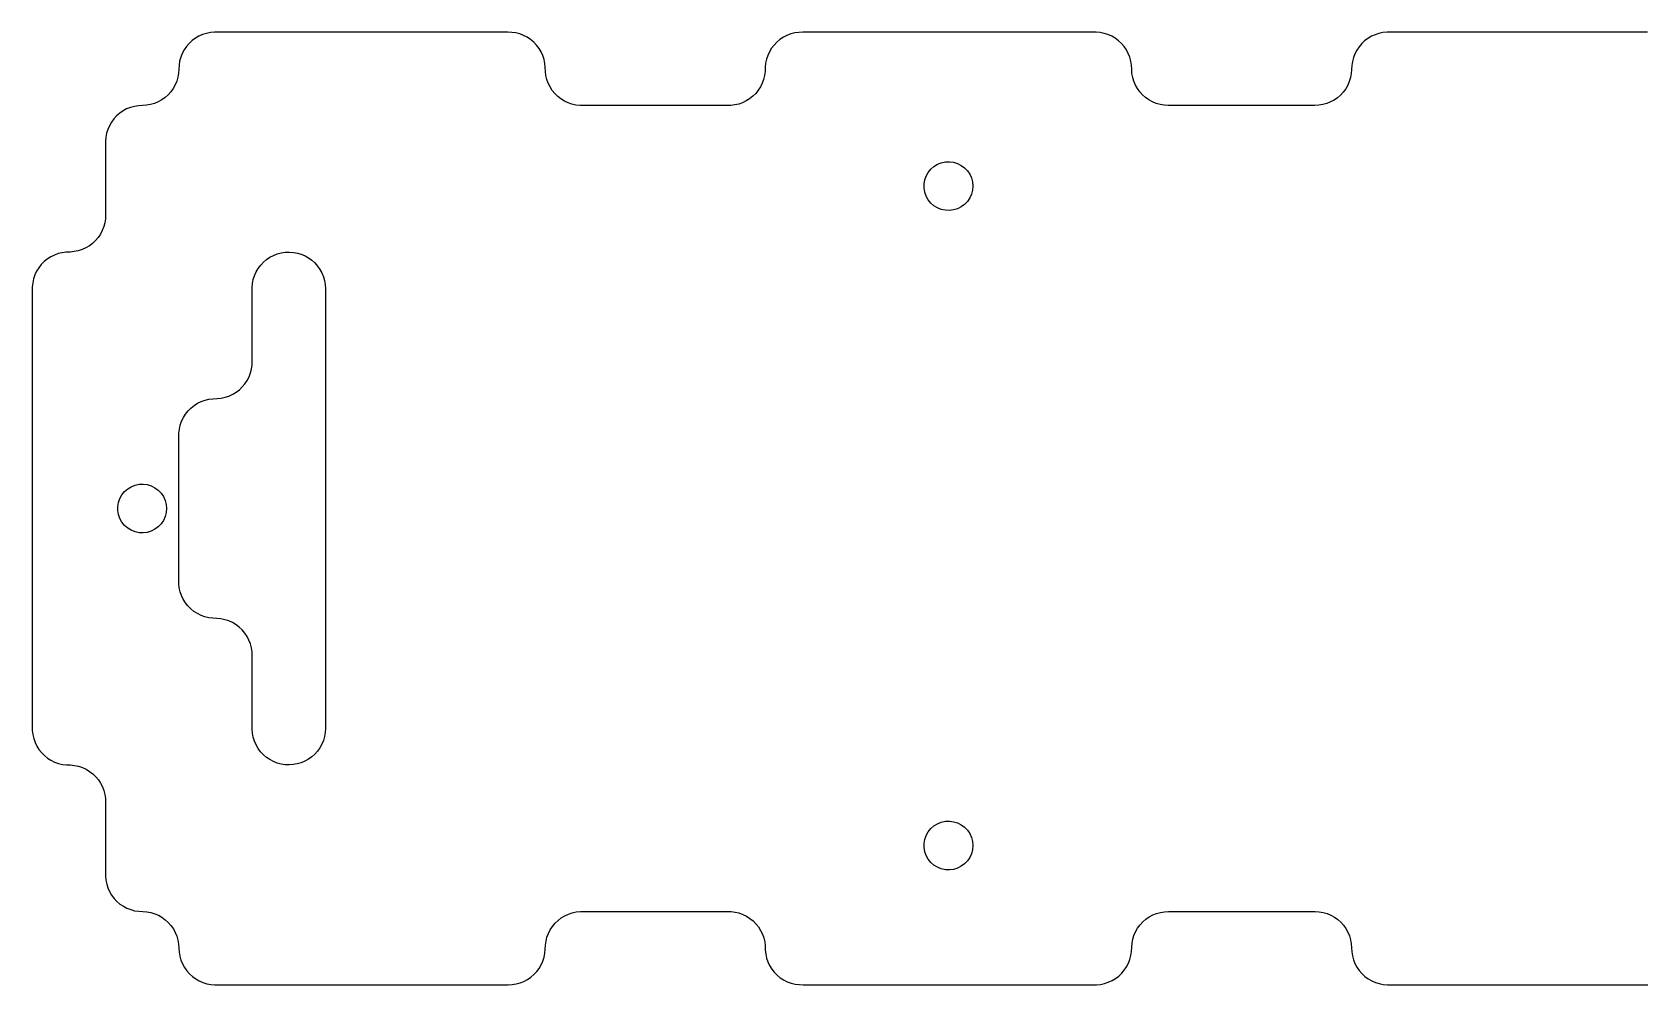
# Model space of a CAD drawing. Header units: millimetres. Extents: x -296.1 to -216.9, y -180.9 to -103.5.
# Drawn here: x -296.1 to -256.5, y -180.9 to -157.5 of the extents above; entities that cross this region are included whole.
import ezdxf

# ---------------------------------------------------------------- set-up
doc = ezdxf.new("R2010")
doc.units = ezdxf.units.MM

msp = doc.modelspace()

# ---------------------------------------------------------------- linework, layer by layer
for points in [[(-256.429, -157.5), (-256.529, -157.5), (-256.629, -157.5), (-256.729, -157.5), (-256.829, -157.5), (-256.929, -157.5), (-257.029, -157.5), (-257.129, -157.5), (-257.229, -157.5), (-257.329, -157.5), (-257.429, -157.5), (-257.529, -157.5), (-257.629, -157.5), (-257.729, -157.5), (-257.829, -157.5), (-257.929, -157.5), (-258.029, -157.5), (-258.129, -157.5), (-258.229, -157.5), (-258.329, -157.5), (-258.429, -157.5), (-258.529, -157.5), (-258.629, -157.5), (-258.729, -157.5), (-258.829, -157.5), (-258.929, -157.5), (-259.029, -157.5), (-259.129, -157.5), (-259.229, -157.5), (-259.329, -157.5), (-259.429, -157.5), (-259.529, -157.5), (-259.629, -157.5), (-259.729, -157.5), (-259.829, -157.5), (-259.929, -157.5), (-260.029, -157.5), (-260.129, -157.5), (-260.229, -157.5), (-260.329, -157.5), (-260.429, -157.5), (-260.529, -157.5), (-260.629, -157.5), (-260.729, -157.5), (-260.829, -157.5), (-260.929, -157.5), (-261.029, -157.5), (-261.129, -157.5), (-261.229, -157.5), (-261.329, -157.5), (-261.429, -157.5), (-261.529, -157.5), (-261.629, -157.5), (-261.729, -157.5), (-261.829, -157.5), (-261.929, -157.5), (-262.029, -157.5), (-262.129, -157.5), (-262.229, -157.5), (-262.329, -157.5), (-262.429, -157.5), (-262.529, -157.5), (-262.629, -157.5), (-262.729, -157.5), (-262.829, -157.5), (-262.929, -157.509), (-263.027, -157.529), (-263.122, -157.56), (-263.213, -157.6), (-263.299, -157.651), (-263.379, -157.711), (-263.452, -157.78), (-263.517, -157.856), (-263.573, -157.939), (-263.619, -158.027), (-263.655, -158.12), (-263.681, -158.217), (-263.696, -158.316), (-263.7, -158.416), (-263.707, -158.515), (-263.726, -158.614), (-263.755, -158.709), (-263.794, -158.801), (-263.844, -158.888), (-263.903, -158.969), (-263.97, -159.043), (-264.045, -159.109), (-264.127, -159.166), (-264.215, -159.213), (-264.307, -159.251), (-264.404, -159.278), (-264.502, -159.295), (-264.602, -159.3), (-264.702, -159.3), (-264.802, -159.3), (-264.902, -159.3), (-265.002, -159.3), (-265.102, -159.3), (-265.202, -159.3), (-265.302, -159.3), (-265.402, -159.3), (-265.502, -159.3), (-265.602, -159.3), (-265.702, -159.3), (-265.802, -159.3), (-265.902, -159.3), (-266.002, -159.3), (-266.102, -159.3), (-266.202, -159.3), (-266.302, -159.3), (-266.402, -159.3), (-266.502, -159.3), (-266.602, -159.3), (-266.702, -159.3), (-266.802, -159.3), (-266.902, -159.3), (-267.002, -159.3), (-267.102, -159.3), (-267.202, -159.3), (-267.302, -159.3), (-267.402, -159.3), (-267.502, -159.3), (-267.602, -159.3), (-267.702, -159.3), (-267.802, -159.3), (-267.902, -159.3), (-268.002, -159.3), (-268.102, -159.3), (-268.202, -159.3), (-268.302, -159.294), (-268.401, -159.277), (-268.497, -159.25), (-268.589, -159.212), (-268.677, -159.163), (-268.758, -159.106), (-268.833, -159.04), (-268.9, -158.965), (-268.959, -158.884), (-269.008, -158.797), (-269.047, -158.705), (-269.075, -158.609), (-269.093, -158.511), (-269.1, -158.411), (-269.104, -158.312), (-269.12, -158.213), (-269.146, -158.116), (-269.183, -158.023), (-269.229, -157.935), (-269.286, -157.852), (-269.351, -157.777), (-269.424, -157.708), (-269.504, -157.649), (-269.591, -157.599), (-269.682, -157.558), (-269.777, -157.528), (-269.875, -157.509), (-269.975, -157.5), (-270.075, -157.5), (-270.175, -157.5), (-270.275, -157.5), (-270.375, -157.5), (-270.475, -157.5), (-270.575, -157.5), (-270.675, -157.5), (-270.775, -157.5), (-270.875, -157.5), (-270.975, -157.5), (-271.075, -157.5), (-271.175, -157.5), (-271.275, -157.5), (-271.375, -157.5), (-271.475, -157.5), (-271.575, -157.5), (-271.675, -157.5), (-271.775, -157.5), (-271.875, -157.5), (-271.975, -157.5), (-272.075, -157.5), (-272.175, -157.5), (-272.275, -157.5), (-272.375, -157.5), (-272.475, -157.5), (-272.575, -157.5), (-272.675, -157.5), (-272.775, -157.5), (-272.875, -157.5), (-272.975, -157.5), (-273.075, -157.5), (-273.175, -157.5), (-273.275, -157.5), (-273.375, -157.5), (-273.475, -157.5), (-273.575, -157.5), (-273.675, -157.5), (-273.775, -157.5), (-273.875, -157.5), (-273.975, -157.5), (-274.075, -157.5), (-274.175, -157.5), (-274.275, -157.5), (-274.375, -157.5), (-274.475, -157.5), (-274.575, -157.5), (-274.675, -157.5), (-274.775, -157.5), (-274.875, -157.5), (-274.975, -157.5), (-275.075, -157.5), (-275.175, -157.5), (-275.275, -157.5), (-275.375, -157.5), (-275.475, -157.5), (-275.575, -157.5), (-275.675, -157.5), (-275.775, -157.5), (-275.875, -157.5), (-275.975, -157.5), (-276.075, -157.5), (-276.175, -157.5), (-276.275, -157.5), (-276.375, -157.5), (-276.475, -157.5), (-276.575, -157.5), (-276.675, -157.5), (-276.775, -157.5), (-276.875, -157.5), (-276.975, -157.5), (-277.075, -157.5), (-277.175, -157.5), (-277.275, -157.503), (-277.374, -157.517), (-277.471, -157.542), (-277.565, -157.577), (-277.654, -157.623), (-277.737, -157.678), (-277.814, -157.742), (-277.883, -157.814), (-277.944, -157.893), (-277.995, -157.979), (-278.037, -158.07), (-278.069, -158.165), (-278.089, -158.262), (-278.099, -158.362), (-278.102, -158.462), (-278.115, -158.561), (-278.138, -158.658), (-278.172, -158.752), (-278.216, -158.842), (-278.27, -158.926), (-278.333, -159.004), (-278.404, -159.074), (-278.482, -159.136), (-278.567, -159.189), (-278.657, -159.232), (-278.751, -159.265), (-278.849, -159.287), (-278.948, -159.299), (-279.048, -159.3), (-279.148, -159.3), (-279.248, -159.3), (-279.348, -159.3), (-279.448, -159.3), (-279.548, -159.3), (-279.648, -159.3), (-279.748, -159.3), (-279.848, -159.3), (-279.948, -159.3), (-280.048, -159.3), (-280.148, -159.3), (-280.248, -159.3), (-280.348, -159.3), (-280.448, -159.3), (-280.548, -159.3), (-280.648, -159.3), (-280.748, -159.3), (-280.848, -159.3), (-280.948, -159.3), (-281.048, -159.3), (-281.148, -159.3), (-281.248, -159.3), (-281.348, -159.3), (-281.448, -159.3), (-281.548, -159.3), (-281.648, -159.3), (-281.748, -159.3), (-281.848, -159.3), (-281.948, -159.3), (-282.048, -159.3), (-282.148, -159.3), (-282.248, -159.3), (-282.348, -159.3), (-282.448, -159.3), (-282.548, -159.3), (-282.648, -159.299), (-282.748, -159.288), (-282.845, -159.266), (-282.94, -159.233), (-283.03, -159.191), (-283.115, -159.138), (-283.194, -159.076), (-283.265, -159.006), (-283.328, -158.929), (-283.382, -158.845), (-283.427, -158.755), (-283.461, -158.661), (-283.485, -158.564), (-283.498, -158.465), (-283.501, -158.365), (-283.51, -158.266), (-283.53, -158.168), (-283.562, -158.073), (-283.603, -157.982), (-283.654, -157.896), (-283.715, -157.816), (-283.784, -157.744), (-283.86, -157.68), (-283.943, -157.624), (-284.032, -157.579), (-284.126, -157.543), (-284.222, -157.518), (-284.321, -157.503), (-284.421, -157.5), (-284.521, -157.5), (-284.621, -157.5), (-284.721, -157.5), (-284.821, -157.5), (-284.921, -157.5), (-285.021, -157.5), (-285.121, -157.5), (-285.221, -157.5), (-285.321, -157.5), (-285.421, -157.5), (-285.521, -157.5), (-285.621, -157.5), (-285.721, -157.5), (-285.821, -157.5), (-285.921, -157.5), (-286.021, -157.5), (-286.121, -157.5), (-286.221, -157.5), (-286.321, -157.5), (-286.421, -157.5), (-286.521, -157.5), (-286.621, -157.5), (-286.721, -157.5), (-286.821, -157.5), (-286.921, -157.5), (-287.021, -157.5), (-287.121, -157.5), (-287.221, -157.5), (-287.321, -157.5), (-287.421, -157.5), (-287.521, -157.5), (-287.621, -157.5), (-287.721, -157.5), (-287.821, -157.5), (-287.921, -157.5), (-288.021, -157.5), (-288.121, -157.5), (-288.221, -157.5), (-288.321, -157.5), (-288.421, -157.5), (-288.521, -157.5), (-288.621, -157.5), (-288.721, -157.5), (-288.821, -157.5), (-288.922, -157.5), (-289.022, -157.5), (-289.122, -157.5), (-289.222, -157.5), (-289.322, -157.5), (-289.422, -157.5), (-289.522, -157.5), (-289.622, -157.5), (-289.722, -157.5), (-289.822, -157.5), (-289.922, -157.5), (-290.022, -157.5), (-290.122, -157.5), (-290.222, -157.5), (-290.322, -157.5), (-290.422, -157.5), (-290.522, -157.5), (-290.622, -157.5), (-290.722, -157.5), (-290.822, -157.5), (-290.922, -157.5), (-291.022, -157.5), (-291.122, -157.5), (-291.222, -157.5), (-291.322, -157.5), (-291.422, -157.5), (-291.522, -157.5), (-291.622, -157.5), (-291.721, -157.508), (-291.819, -157.527), (-291.915, -157.557), (-292.006, -157.597), (-292.093, -157.647), (-292.173, -157.706), (-292.247, -157.774), (-292.312, -157.85), (-292.369, -157.932), (-292.416, -158.02), (-292.453, -158.113), (-292.48, -158.209), (-292.495, -158.308), (-292.5, -158.408), (-292.506, -158.508), (-292.524, -158.606), (-292.552, -158.702), (-292.591, -158.794), (-292.64, -158.882), (-292.698, -158.963), (-292.764, -159.037), (-292.839, -159.104), (-292.921, -159.162), (-293.008, -159.21), (-293.1, -159.249), (-293.196, -159.277), (-293.295, -159.294), (-293.394, -159.3), (-293.494, -159.305), (-293.593, -159.321), (-293.689, -159.348), (-293.782, -159.385), (-293.87, -159.432), (-293.952, -159.489), (-294.028, -159.555), (-294.095, -159.628), (-294.154, -159.709), (-294.204, -159.796), (-294.244, -159.887), (-294.273, -159.983), (-294.292, -160.081), (-294.3, -160.181), (-294.3, -160.281), (-294.3, -160.381), (-294.3, -160.481), (-294.3, -160.581), (-294.3, -160.681), (-294.3, -160.781), (-294.3, -160.881), (-294.3, -160.981), (-294.3, -161.081), (-294.3, -161.181), (-294.3, -161.281), (-294.3, -161.381), (-294.3, -161.481), (-294.3, -161.581), (-294.3, -161.681), (-294.3, -161.781), (-294.3, -161.881), (-294.3, -161.981), (-294.304, -162.081), (-294.318, -162.18), (-294.343, -162.276), (-294.379, -162.37), (-294.425, -162.458), (-294.481, -162.541), (-294.546, -162.618), (-294.618, -162.687), (-294.698, -162.747), (-294.784, -162.798), (-294.875, -162.839), (-294.97, -162.87), (-295.068, -162.89), (-295.167, -162.899), (-295.267, -162.903), (-295.366, -162.916), (-295.463, -162.939), (-295.557, -162.974), (-295.647, -163.019), (-295.731, -163.073), (-295.808, -163.136), (-295.878, -163.208), (-295.939, -163.287), (-295.992, -163.372), (-296.034, -163.462), (-296.066, -163.557), (-296.088, -163.654), (-296.099, -163.754), (-296.1, -163.854), (-296.1, -163.954), (-296.1, -164.054), (-296.1, -164.154), (-296.1, -164.254), (-296.1, -164.354), (-296.1, -164.454), (-296.1, -164.554), (-296.1, -164.654), (-296.1, -164.754), (-296.1, -164.854), (-296.1, -164.954), (-296.1, -165.054), (-296.1, -165.154), (-296.1, -165.254), (-296.1, -165.354), (-296.1, -165.454), (-296.1, -165.554), (-296.1, -165.654), (-296.1, -165.754), (-296.1, -165.854), (-296.1, -165.954), (-296.1, -166.054), (-296.1, -166.154), (-296.1, -166.254), (-296.1, -166.354), (-296.1, -166.454), (-296.1, -166.554), (-296.1, -166.654), (-296.1, -166.754), (-296.1, -166.854), (-296.1, -166.954), (-296.1, -167.054), (-296.1, -167.154), (-296.1, -167.254), (-296.1, -167.354), (-296.1, -167.454), (-296.1, -167.554), (-296.1, -167.654), (-296.1, -167.754), (-296.1, -167.854), (-296.1, -167.954), (-296.1, -168.054), (-296.1, -168.154), (-296.1, -168.254), (-296.1, -168.354), (-296.1, -168.454), (-296.1, -168.554), (-296.1, -168.654), (-296.1, -168.754), (-296.1, -168.854), (-296.1, -168.954), (-296.1, -169.054), (-296.1, -169.154), (-296.1, -169.254), (-296.1, -169.354), (-296.1, -169.454), (-296.1, -169.554), (-296.1, -169.654), (-296.1, -169.754), (-296.1, -169.854), (-296.1, -169.954), (-296.1, -170.054), (-296.1, -170.154), (-296.1, -170.254), (-296.1, -170.354), (-296.1, -170.454), (-296.1, -170.554), (-296.1, -170.654), (-296.1, -170.754), (-296.1, -170.854), (-296.1, -170.954), (-296.1, -171.054), (-296.1, -171.154), (-296.1, -171.254), (-296.1, -171.354), (-296.1, -171.454), (-296.1, -171.554), (-296.1, -171.654), (-296.1, -171.754), (-296.1, -171.854), (-296.1, -171.954), (-296.1, -172.054), (-296.1, -172.154), (-296.1, -172.254), (-296.1, -172.354), (-296.1, -172.454), (-296.1, -172.554), (-296.1, -172.654), (-296.1, -172.754), (-296.1, -172.854), (-296.1, -172.954), (-296.1, -173.054), (-296.1, -173.154), (-296.1, -173.254), (-296.1, -173.354), (-296.1, -173.454), (-296.1, -173.554), (-296.1, -173.654), (-296.1, -173.754), (-296.1, -173.854), (-296.1, -173.954), (-296.1, -174.054), (-296.1, -174.154), (-296.1, -174.254), (-296.1, -174.354), (-296.1, -174.454), (-296.1, -174.554), (-296.098, -174.654), (-296.087, -174.754), (-296.064, -174.851), (-296.031, -174.945), (-295.988, -175.035), (-295.935, -175.12), (-295.872, -175.198), (-295.802, -175.269), (-295.724, -175.332), (-295.64, -175.385), (-295.55, -175.429), (-295.456, -175.463), (-295.358, -175.486), (-295.259, -175.498), (-295.159, -175.501), (-295.06, -175.511), (-294.962, -175.532), (-294.867, -175.564), (-294.777, -175.606), (-294.691, -175.658), (-294.612, -175.719), (-294.54, -175.788), (-294.476, -175.865), (-294.421, -175.949), (-294.376, -176.038), (-294.341, -176.131), (-294.317, -176.228), (-294.303, -176.327), (-294.3, -176.427), (-294.3, -176.527), (-294.3, -176.627), (-294.3, -176.727), (-294.3, -176.827), (-294.3, -176.927), (-294.3, -177.027), (-294.3, -177.127), (-294.3, -177.227), (-294.3, -177.327), (-294.3, -177.427), (-294.3, -177.527), (-294.3, -177.627), (-294.3, -177.727), (-294.3, -177.827), (-294.3, -177.927), (-294.3, -178.027), (-294.3, -178.127), (-294.3, -178.227), (-294.291, -178.327), (-294.271, -178.425), (-294.241, -178.52), (-294.2, -178.611), (-294.15, -178.698), (-294.09, -178.778), (-294.022, -178.851), (-293.946, -178.916), (-293.863, -178.972), (-293.775, -179.018), (-293.682, -179.055), (-293.585, -179.081), (-293.486, -179.096), (-293.386, -179.1), (-293.287, -179.107), (-293.188, -179.125), (-293.093, -179.154), (-293.001, -179.193), (-292.914, -179.243), (-292.833, -179.301), (-292.759, -179.368), (-292.693, -179.443), (-292.635, -179.525), (-292.587, -179.613), (-292.55, -179.706), (-292.522, -179.802), (-292.506, -179.9), (-292.5, -180)], [(-273.001, -161.28), (-273.009, -161.381), (-273.035, -161.48), (-273.077, -161.572), (-273.134, -161.657), (-273.204, -161.73), (-273.286, -161.79), (-273.377, -161.836), (-273.474, -161.866), (-273.575, -161.879), (-273.676, -161.875), (-273.776, -161.853), (-273.87, -161.815), (-273.956, -161.762), (-274.033, -161.695), (-274.097, -161.616), (-274.146, -161.527), (-274.18, -161.431), (-274.197, -161.331), (-274.197, -161.229), (-274.18, -161.129), (-274.146, -161.033), (-274.097, -160.944), (-274.033, -160.865), (-273.956, -160.798), (-273.87, -160.745), (-273.776, -160.707), (-273.676, -160.685), (-273.575, -160.681), (-273.474, -160.694), (-273.377, -160.724), (-273.286, -160.77), (-273.204, -160.83), (-273.134, -160.903), (-273.077, -160.988), (-273.035, -161.08), (-273.009, -161.179), (-273.001, -161.28)], [(-288.9, -163.8), (-288.9, -163.9), (-288.9, -164), (-288.9, -164.1), (-288.9, -164.2), (-288.9, -164.3), (-288.9, -164.4), (-288.9, -164.5), (-288.9, -164.6), (-288.9, -164.7), (-288.9, -164.8), (-288.9, -164.9), (-288.9, -165), (-288.9, -165.1), (-288.9, -165.2), (-288.9, -165.3), (-288.9, -165.401), (-288.9, -165.501), (-288.9, -165.601), (-288.9, -165.701), (-288.9, -165.801), (-288.9, -165.901), (-288.9, -166.001), (-288.9, -166.101), (-288.9, -166.201), (-288.9, -166.301), (-288.9, -166.401), (-288.9, -166.501), (-288.9, -166.601), (-288.9, -166.701), (-288.9, -166.801), (-288.9, -166.901), (-288.9, -167.001), (-288.9, -167.101), (-288.9, -167.201), (-288.9, -167.301), (-288.9, -167.401), (-288.9, -167.501), (-288.9, -167.601), (-288.9, -167.701), (-288.9, -167.801), (-288.9, -167.901), (-288.9, -168.001), (-288.9, -168.101), (-288.9, -168.201), (-288.9, -168.301), (-288.9, -168.402), (-288.9, -168.502), (-288.9, -168.602), (-288.9, -168.702), (-288.9, -168.802), (-288.9, -168.902), (-288.9, -169.002), (-288.9, -169.102), (-288.9, -169.202), (-288.9, -169.302), (-288.9, -169.402), (-288.9, -169.502), (-288.9, -169.602), (-288.9, -169.702), (-288.9, -169.802), (-288.9, -169.902), (-288.9, -170.002), (-288.9, -170.102), (-288.9, -170.202), (-288.9, -170.302), (-288.9, -170.402), (-288.9, -170.502), (-288.9, -170.602), (-288.9, -170.702), (-288.9, -170.802), (-288.9, -170.902), (-288.9, -171.002), (-288.9, -171.102), (-288.9, -171.202), (-288.9, -171.302), (-288.9, -171.403), (-288.9, -171.503), (-288.9, -171.603), (-288.9, -171.703), (-288.9, -171.803), (-288.9, -171.903), (-288.9, -172.003), (-288.9, -172.103), (-288.9, -172.203), (-288.9, -172.303), (-288.9, -172.403), (-288.9, -172.503), (-288.9, -172.603), (-288.9, -172.703), (-288.9, -172.803), (-288.9, -172.903), (-288.9, -173.003), (-288.9, -173.103), (-288.9, -173.203), (-288.9, -173.303), (-288.9, -173.403), (-288.9, -173.503), (-288.9, -173.603), (-288.9, -173.703), (-288.9, -173.803), (-288.9, -173.903), (-288.9, -174.003), (-288.9, -174.103), (-288.9, -174.203), (-288.9, -174.303), (-288.9, -174.404), (-288.9, -174.504), (-288.9, -174.604), (-288.906, -174.703), (-288.923, -174.802), (-288.951, -174.898), (-288.989, -174.99), (-289.037, -175.078), (-289.095, -175.16), (-289.161, -175.234), (-289.236, -175.301), (-289.317, -175.359), (-289.404, -175.408), (-289.496, -175.447), (-289.592, -175.476), (-289.691, -175.493), (-289.79, -175.5), (-289.89, -175.495), (-289.989, -175.48), (-290.085, -175.454), (-290.178, -175.417), (-290.267, -175.37), (-290.349, -175.313), (-290.425, -175.248), (-290.493, -175.175), (-290.552, -175.094), (-290.602, -175.008), (-290.643, -174.916), (-290.673, -174.821), (-290.692, -174.723), (-290.7, -174.623), (-290.7, -174.523), (-290.7, -174.423), (-290.7, -174.323), (-290.7, -174.223), (-290.7, -174.123), (-290.7, -174.023), (-290.7, -173.923), (-290.7, -173.823), (-290.7, -173.723), (-290.7, -173.623), (-290.7, -173.523), (-290.7, -173.423), (-290.7, -173.322), (-290.7, -173.222), (-290.7, -173.122), (-290.7, -173.022), (-290.7, -172.922), (-290.7, -172.822), (-290.703, -172.722), (-290.717, -172.623), (-290.743, -172.527), (-290.778, -172.433), (-290.824, -172.344), (-290.879, -172.261), (-290.943, -172.184), (-291.016, -172.115), (-291.095, -172.055), (-291.181, -172.003), (-291.272, -171.962), (-291.367, -171.931), (-291.465, -171.91), (-291.564, -171.901), (-291.664, -171.898), (-291.764, -171.885), (-291.861, -171.861), (-291.955, -171.827), (-292.044, -171.783), (-292.128, -171.729), (-292.206, -171.666), (-292.276, -171.594), (-292.338, -171.516), (-292.39, -171.431), (-292.433, -171.34), (-292.466, -171.246), (-292.488, -171.148), (-292.499, -171.049), (-292.5, -170.949), (-292.5, -170.849), (-292.5, -170.749), (-292.5, -170.649), (-292.5, -170.549), (-292.5, -170.449), (-292.5, -170.349), (-292.5, -170.249), (-292.5, -170.149), (-292.5, -170.048), (-292.5, -169.948), (-292.5, -169.848), (-292.5, -169.748), (-292.5, -169.648), (-292.5, -169.548), (-292.5, -169.448), (-292.5, -169.348), (-292.5, -169.248), (-292.5, -169.148), (-292.5, -169.048), (-292.5, -168.948), (-292.5, -168.848), (-292.5, -168.748), (-292.5, -168.648), (-292.5, -168.548), (-292.5, -168.448), (-292.5, -168.348), (-292.5, -168.248), (-292.5, -168.148), (-292.5, -168.048), (-292.5, -167.948), (-292.5, -167.848), (-292.5, -167.748), (-292.5, -167.648), (-292.5, -167.548), (-292.5, -167.448), (-292.498, -167.348), (-292.487, -167.248), (-292.465, -167.151), (-292.432, -167.056), (-292.389, -166.966), (-292.336, -166.881), (-292.274, -166.803), (-292.203, -166.732), (-292.125, -166.669), (-292.041, -166.616), (-291.951, -166.571), (-291.857, -166.538), (-291.76, -166.514), (-291.661, -166.502), (-291.561, -166.499), (-291.461, -166.489), (-291.364, -166.468), (-291.269, -166.437), (-291.178, -166.395), (-291.092, -166.343), (-291.013, -166.282), (-290.941, -166.213), (-290.877, -166.136), (-290.822, -166.053), (-290.777, -165.964), (-290.741, -165.87), (-290.717, -165.773), (-290.703, -165.674), (-290.7, -165.574), (-290.7, -165.474), (-290.7, -165.374), (-290.7, -165.274), (-290.7, -165.174), (-290.7, -165.074), (-290.7, -164.974), (-290.7, -164.874), (-290.7, -164.774), (-290.7, -164.674), (-290.7, -164.574), (-290.7, -164.474), (-290.7, -164.374), (-290.7, -164.274), (-290.7, -164.174), (-290.7, -164.074), (-290.7, -163.974), (-290.7, -163.874), (-290.7, -163.774), (-290.691, -163.674), (-290.672, -163.576), (-290.641, -163.481), (-290.601, -163.389), (-290.55, -163.303), (-290.49, -163.223), (-290.422, -163.15), (-290.346, -163.085), (-290.264, -163.029), (-290.175, -162.982), (-290.082, -162.945), (-289.985, -162.919), (-289.887, -162.904), (-289.787, -162.9), (-289.687, -162.907), (-289.589, -162.925), (-289.493, -162.954), (-289.401, -162.993), (-289.314, -163.043), (-289.233, -163.101), (-289.159, -163.168), (-289.093, -163.243), (-289.035, -163.325), (-288.987, -163.413), (-288.95, -163.505), (-288.922, -163.602), (-288.906, -163.7), (-288.9, -163.8)], [(-292.801, -169.2), (-292.809, -169.301), (-292.835, -169.4), (-292.877, -169.492), (-292.934, -169.577), (-293.004, -169.65), (-293.086, -169.71), (-293.177, -169.756), (-293.274, -169.786), (-293.375, -169.799), (-293.476, -169.795), (-293.576, -169.773), (-293.67, -169.735), (-293.756, -169.682), (-293.833, -169.615), (-293.897, -169.536), (-293.946, -169.447), (-293.98, -169.351), (-293.997, -169.251), (-293.997, -169.149), (-293.98, -169.049), (-293.946, -168.953), (-293.897, -168.864), (-293.833, -168.785), (-293.756, -168.718), (-293.67, -168.665), (-293.576, -168.627), (-293.476, -168.605), (-293.375, -168.601), (-293.274, -168.614), (-293.177, -168.644), (-293.086, -168.69), (-293.004, -168.75), (-292.934, -168.823), (-292.877, -168.908), (-292.835, -169), (-292.809, -169.099), (-292.801, -169.2)], [(-273.001, -177.48), (-273.009, -177.581), (-273.035, -177.68), (-273.077, -177.772), (-273.134, -177.857), (-273.204, -177.93), (-273.286, -177.99), (-273.377, -178.036), (-273.474, -178.066), (-273.575, -178.079), (-273.676, -178.075), (-273.776, -178.053), (-273.87, -178.015), (-273.956, -177.962), (-274.033, -177.895), (-274.097, -177.816), (-274.146, -177.727), (-274.18, -177.631), (-274.197, -177.531), (-274.197, -177.429), (-274.18, -177.329), (-274.146, -177.233), (-274.097, -177.144), (-274.033, -177.065), (-273.956, -176.998), (-273.87, -176.945), (-273.776, -176.907), (-273.676, -176.885), (-273.575, -176.881), (-273.474, -176.894), (-273.377, -176.924), (-273.286, -176.97), (-273.204, -177.03), (-273.134, -177.103), (-273.077, -177.188), (-273.035, -177.28), (-273.009, -177.379), (-273.001, -177.48)], [(-292.5, -180), (-292.494, -180.1), (-292.478, -180.198), (-292.45, -180.294), (-292.413, -180.387), (-292.365, -180.475), (-292.307, -180.557), (-292.241, -180.632), (-292.167, -180.699), (-292.086, -180.757), (-291.999, -180.807), (-291.907, -180.846), (-291.812, -180.875), (-291.713, -180.893), (-291.614, -180.9), (-291.514, -180.9), (-291.414, -180.9), (-291.314, -180.9), (-291.214, -180.9), (-291.114, -180.9), (-291.014, -180.9), (-290.914, -180.9), (-290.814, -180.9), (-290.714, -180.9), (-290.614, -180.9), (-290.514, -180.9), (-290.414, -180.9), (-290.314, -180.9), (-290.214, -180.9), (-290.114, -180.9), (-290.014, -180.9), (-289.914, -180.9), (-289.814, -180.9), (-289.714, -180.9), (-289.613, -180.9), (-289.513, -180.9), (-289.413, -180.9), (-289.313, -180.9), (-289.213, -180.9), (-289.113, -180.9), (-289.013, -180.9), (-288.913, -180.9), (-288.813, -180.9), (-288.713, -180.9), (-288.613, -180.9), (-288.513, -180.9), (-288.413, -180.9), (-288.313, -180.9), (-288.213, -180.9), (-288.113, -180.9), (-288.013, -180.9), (-287.913, -180.9), (-287.813, -180.9), (-287.713, -180.9), (-287.613, -180.9), (-287.513, -180.9), (-287.413, -180.9), (-287.313, -180.9), (-287.213, -180.9), (-287.113, -180.9), (-287.013, -180.9), (-286.913, -180.9), (-286.813, -180.9), (-286.713, -180.9), (-286.613, -180.9), (-286.513, -180.9), (-286.413, -180.9), (-286.313, -180.9), (-286.213, -180.9), (-286.113, -180.9), (-286.013, -180.9), (-285.913, -180.9), (-285.813, -180.9), (-285.713, -180.9), (-285.613, -180.9), (-285.513, -180.9), (-285.413, -180.9), (-285.313, -180.9), (-285.213, -180.9), (-285.113, -180.9), (-285.013, -180.9), (-284.913, -180.9), (-284.813, -180.9), (-284.713, -180.9), (-284.613, -180.9), (-284.513, -180.9), (-284.413, -180.9), (-284.313, -180.896), (-284.214, -180.881), (-284.118, -180.855), (-284.025, -180.818), (-283.937, -180.771), (-283.854, -180.715), (-283.778, -180.65), (-283.71, -180.577), (-283.65, -180.497), (-283.599, -180.411), (-283.559, -180.32), (-283.528, -180.224), (-283.509, -180.126), (-283.5, -180.027), (-283.497, -179.927), (-283.483, -179.828), (-283.459, -179.731), (-283.424, -179.637), (-283.378, -179.548), (-283.324, -179.465), (-283.26, -179.388), (-283.188, -179.318), (-283.109, -179.257), (-283.023, -179.206), (-282.932, -179.164), (-282.838, -179.132), (-282.74, -179.111), (-282.64, -179.101), (-282.54, -179.1), (-282.44, -179.1), (-282.34, -179.1), (-282.24, -179.1), (-282.14, -179.1), (-282.04, -179.1), (-281.94, -179.1), (-281.84, -179.1), (-281.74, -179.1), (-281.64, -179.1), (-281.54, -179.1), (-281.44, -179.1), (-281.34, -179.1), (-281.24, -179.1), (-281.14, -179.1), (-281.04, -179.1), (-280.94, -179.1), (-280.84, -179.1), (-280.74, -179.1), (-280.64, -179.1), (-280.54, -179.1), (-280.44, -179.1), (-280.34, -179.1), (-280.24, -179.1), (-280.14, -179.1), (-280.04, -179.1), (-279.94, -179.1), (-279.84, -179.1), (-279.74, -179.1), (-279.64, -179.1), (-279.54, -179.1), (-279.44, -179.1), (-279.34, -179.1), (-279.24, -179.1), (-279.14, -179.1), (-279.04, -179.1), (-278.94, -179.102), (-278.841, -179.114), (-278.744, -179.137), (-278.65, -179.171), (-278.56, -179.215), (-278.476, -179.269), (-278.398, -179.331), (-278.327, -179.402), (-278.265, -179.48), (-278.212, -179.565), (-278.169, -179.655), (-278.136, -179.75), (-278.113, -179.847), (-278.102, -179.946), (-278.099, -180.046), (-278.088, -180.146), (-278.067, -180.243), (-278.034, -180.338), (-277.992, -180.428), (-277.939, -180.513), (-277.878, -180.592), (-277.808, -180.664), (-277.731, -180.727), (-277.647, -180.781), (-277.557, -180.826), (-277.464, -180.861), (-277.366, -180.884), (-277.267, -180.897), (-277.167, -180.9), (-277.067, -180.9), (-276.967, -180.9), (-276.867, -180.9), (-276.767, -180.9), (-276.667, -180.9), (-276.567, -180.9), (-276.467, -180.9), (-276.367, -180.9), (-276.267, -180.9), (-276.167, -180.9), (-276.067, -180.9), (-275.967, -180.9), (-275.867, -180.9), (-275.767, -180.9), (-275.667, -180.9), (-275.567, -180.9), (-275.467, -180.9), (-275.367, -180.9), (-275.267, -180.9), (-275.167, -180.9), (-275.067, -180.9), (-274.967, -180.9), (-274.867, -180.9), (-274.767, -180.9), (-274.667, -180.9), (-274.567, -180.9), (-274.467, -180.9), (-274.367, -180.9), (-274.267, -180.9), (-274.167, -180.9), (-274.067, -180.9), (-273.967, -180.9), (-273.867, -180.9), (-273.767, -180.9), (-273.667, -180.9), (-273.567, -180.9), (-273.467, -180.9), (-273.367, -180.9), (-273.267, -180.9), (-273.167, -180.9), (-273.067, -180.9), (-272.967, -180.9), (-272.867, -180.9), (-272.767, -180.9), (-272.667, -180.9), (-272.567, -180.9), (-272.467, -180.9), (-272.367, -180.9), (-272.267, -180.9), (-272.167, -180.9), (-272.067, -180.9), (-271.967, -180.9), (-271.867, -180.9), (-271.767, -180.9), (-271.667, -180.9), (-271.567, -180.9), (-271.467, -180.9), (-271.367, -180.9), (-271.267, -180.9), (-271.167, -180.9), (-271.067, -180.9), (-270.967, -180.9), (-270.867, -180.9), (-270.767, -180.9), (-270.667, -180.9), (-270.567, -180.9), (-270.467, -180.9), (-270.367, -180.9), (-270.267, -180.9), (-270.167, -180.9), (-270.067, -180.9), (-269.967, -180.899), (-269.867, -180.89), (-269.77, -180.87), (-269.674, -180.839), (-269.583, -180.798), (-269.498, -180.747), (-269.418, -180.686), (-269.345, -180.618), (-269.281, -180.541), (-269.225, -180.458), (-269.179, -180.369), (-269.143, -180.276), (-269.118, -180.179), (-269.104, -180.08), (-269.1, -179.981), (-269.092, -179.881), (-269.073, -179.783), (-269.044, -179.687), (-269.004, -179.596), (-268.954, -179.509), (-268.895, -179.428), (-268.827, -179.355), (-268.752, -179.289), (-268.67, -179.232), (-268.582, -179.185), (-268.489, -179.148), (-268.393, -179.121), (-268.294, -179.105), (-268.194, -179.1), (-268.094, -179.1), (-267.994, -179.1), (-267.894, -179.1), (-267.794, -179.1), (-267.694, -179.1), (-267.594, -179.1), (-267.494, -179.1), (-267.394, -179.1), (-267.294, -179.1), (-267.194, -179.1), (-267.094, -179.1), (-266.994, -179.1), (-266.894, -179.1), (-266.794, -179.1), (-266.694, -179.1), (-266.594, -179.1), (-266.494, -179.1), (-266.394, -179.1), (-266.294, -179.1), (-266.194, -179.1), (-266.094, -179.1), (-265.994, -179.1), (-265.894, -179.1), (-265.794, -179.1), (-265.694, -179.1), (-265.594, -179.1), (-265.494, -179.1), (-265.394, -179.1), (-265.294, -179.1), (-265.194, -179.1), (-265.094, -179.1), (-264.994, -179.1), (-264.894, -179.1), (-264.794, -179.1), (-264.694, -179.1), (-264.594, -179.1), (-264.494, -179.106), (-264.396, -179.123), (-264.3, -179.152), (-264.208, -179.19), (-264.12, -179.239), (-264.039, -179.296), (-263.964, -179.363), (-263.897, -179.437), (-263.839, -179.519), (-263.791, -179.606), (-263.752, -179.698), (-263.724, -179.794), (-263.706, -179.893), (-263.7, -179.992), (-263.695, -180.092), (-263.68, -180.191), (-263.653, -180.287), (-263.616, -180.38), (-263.569, -180.468), (-263.512, -180.551), (-263.446, -180.626), (-263.373, -180.694), (-263.293, -180.753), (-263.206, -180.803), (-263.114, -180.843), (-263.019, -180.873), (-262.921, -180.892), (-262.821, -180.9), (-262.721, -180.9), (-262.621, -180.9), (-262.521, -180.9), (-262.421, -180.9), (-262.321, -180.9), (-262.221, -180.9), (-262.121, -180.9), (-262.021, -180.9), (-261.921, -180.9), (-261.821, -180.9), (-261.721, -180.9), (-261.621, -180.9), (-261.521, -180.9), (-261.421, -180.9), (-261.321, -180.9), (-261.221, -180.9), (-261.121, -180.9), (-261.021, -180.9), (-260.921, -180.9), (-260.821, -180.9), (-260.721, -180.9), (-260.621, -180.9), (-260.521, -180.9), (-260.421, -180.9), (-260.321, -180.9), (-260.221, -180.9), (-260.121, -180.9), (-260.021, -180.9), (-259.921, -180.9), (-259.821, -180.9), (-259.721, -180.9), (-259.621, -180.9), (-259.521, -180.9), (-259.421, -180.9), (-259.321, -180.9), (-259.221, -180.9), (-259.121, -180.9), (-259.021, -180.9), (-258.921, -180.9), (-258.821, -180.9), (-258.721, -180.9), (-258.621, -180.9), (-258.521, -180.9), (-258.421, -180.9), (-258.321, -180.9), (-258.221, -180.9), (-258.121, -180.9), (-258.021, -180.9), (-257.921, -180.9), (-257.821, -180.9), (-257.721, -180.9), (-257.621, -180.9), (-257.521, -180.9), (-257.421, -180.9), (-257.321, -180.9), (-257.221, -180.9), (-257.121, -180.9), (-257.021, -180.9), (-256.921, -180.9), (-256.821, -180.9), (-256.721, -180.9), (-256.621, -180.9), (-256.521, -180.9), (-256.421, -180.9)]]:
    msp.add_lwpolyline(points)

doc.saveas('drawing.dxf')
